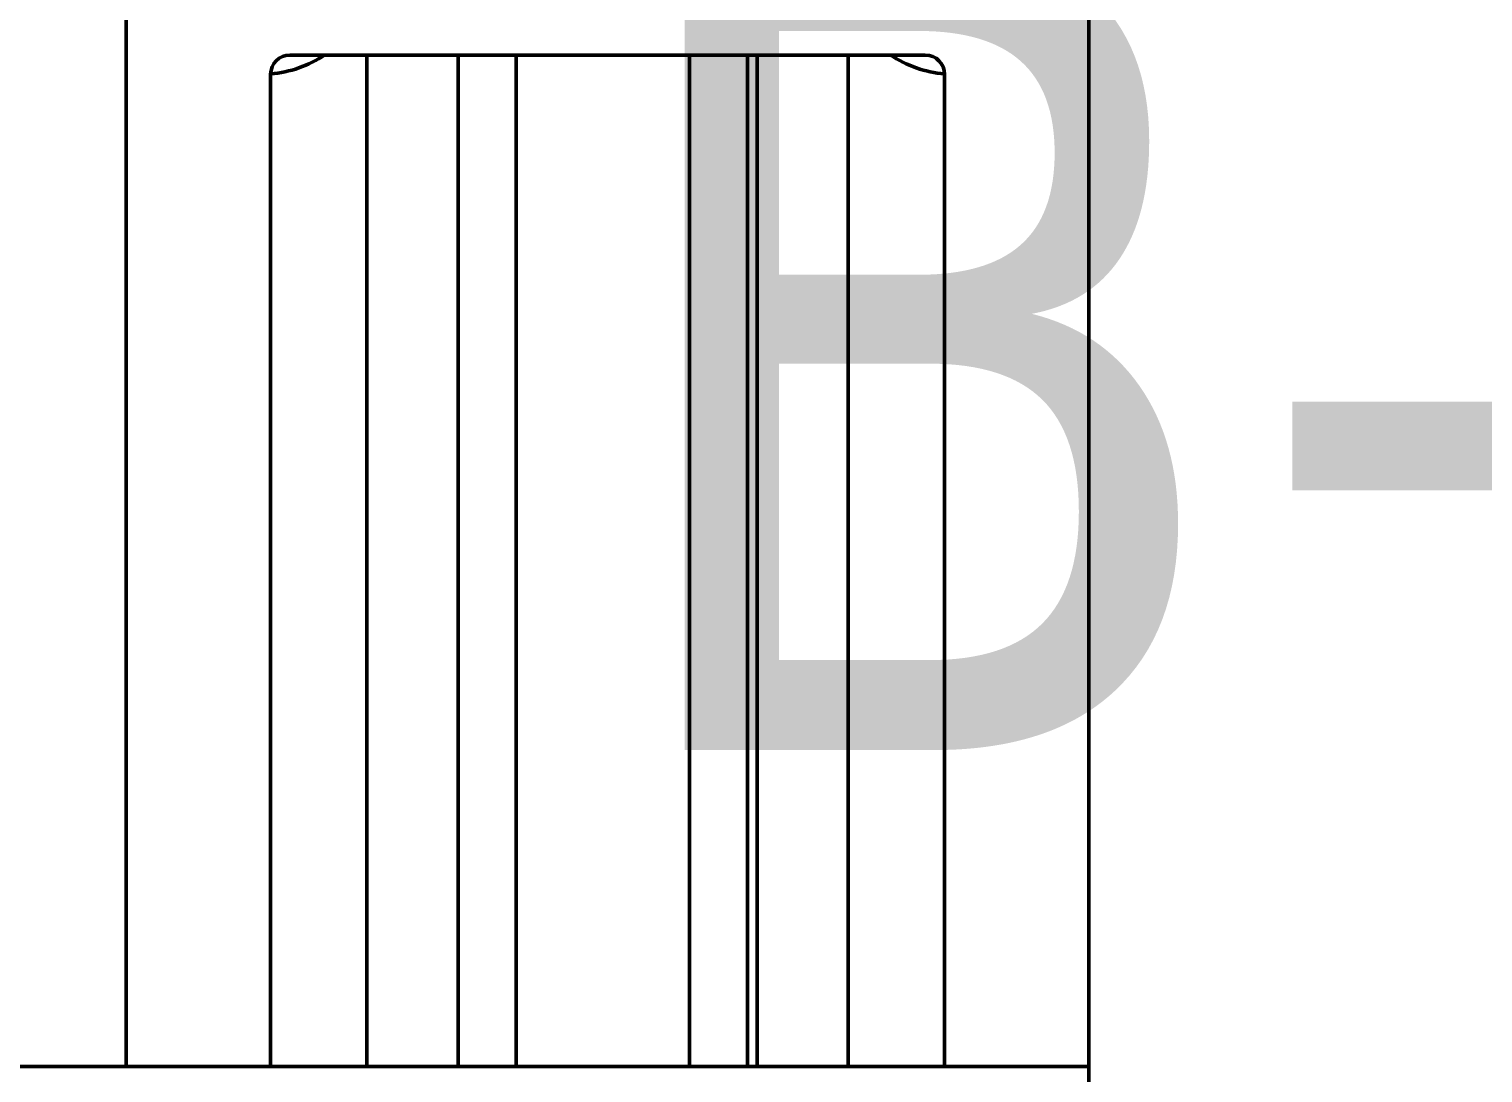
# Model space of a CAD drawing. Header units: millimetres. Extents: x 0 to 6720, y 0 to 4752.
# Drawn here: x 2727.4 to 2878.4, y 1935.4 to 2043.8 of the extents above; entities that cross this region are included whole.
import ezdxf

# ---------------------------------------------------------------- set-up
doc = ezdxf.new("R2010")
doc.units = ezdxf.units.MM
doc.header["$LTSCALE"] = 16
doc.layers.add('Symbol (ISO)', color=7, linetype='Continuous', lineweight=25)
doc.layers.add('Widoczne (ISO)', color=7, linetype='Continuous', lineweight=50)
doc.styles.add('Tekst etykiety (ISO)', font='tahoma.ttf')

msp = doc.modelspace()

# ---------------------------------------------------------------- linework, layer by layer
at = {"layer": 'Widoczne (ISO)'}
for p, q in [((2737.53, 2054.07), (2737.53, 1936.07)), ((2837.53, 1936.07), (2837.53, 2054.07)), ((2754.53, 2041.07), (2820.53, 2041.07)), ((2762.53, 2041.07), (2762.53, 1936.07)), ((2772, 2041.07), (2772, 1936.07)), ((2778.05, 2041.07), (2778.05, 1936.07)), ((2796.05, 1936.07), (2796.05, 2041.07)), ((2802.05, 2041.07), (2802.05, 1936.07)), ((2803.05, 2041.07), (2803.05, 1936.07)), ((2812.53, 2041.07), (2812.53, 1936.07)), ((2752.53, 1936.07), (2752.53, 2039.07)), ((2822.53, 2039.07), (2822.53, 1936.07)), ((2837.53, 1936.07), (2637.53, 1936.07)), ((2837.53, 1920.43), (2837.53, 1936.07))]:
    msp.add_line(p, q, dxfattribs=at)
for centre, radius, start, end in [((2754.53, 2039.07), 2, 90, 180), ((2751.53, 2051.07), 12, 274.7823, 303.5573), ((2823.53, 2051.07), 12, 236.4427, 265.2177), ((2820.53, 2039.07), 2, 0, 90)]:
    msp.add_arc(centre, radius, start, end, dxfattribs=at)

# ---------------------------------------------------------------- texts
at = {"layer": 'Symbol (ISO)', "insert": (2785.82, 1953.72), "char_height": 84, "attachment_point": 7, "style": 'Tekst etykiety (ISO)'}
msp.add_mtext('B-B ( 1 : 16 )', dxfattribs=at)

doc.saveas('drawing.dxf')
